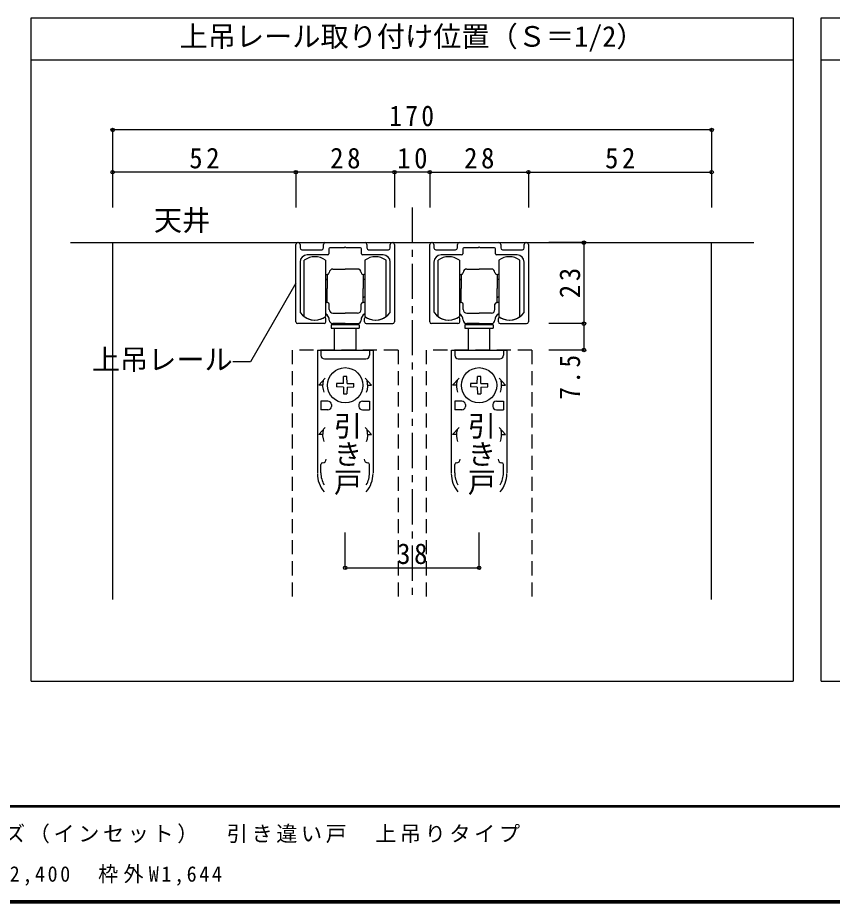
# Model space of a CAD drawing. Units: millimetres on the paper, enlarged 5 times, with parts at other scales. Extents: x -973 to 977, y -718 to 696.
# Drawn here: x -592 to -14, y -701 to -72 of the extents above; entities that cross this region are included whole.
import ezdxf
from ezdxf.enums import TextEntityAlignment as Align

# ---------------------------------------------------------------- set-up
doc = ezdxf.new("R2010")
doc.units = ezdxf.units.MM
doc.header["$LTSCALE"] = 5
doc.header["$PDMODE"] = 32
doc.header["$PDSIZE"] = 2.5
doc.linetypes.add('CHAIN1', pattern=[8, 5, -1, 1, -1])
doc.linetypes.add('DASHED2', pattern=[3, 2, -1])
for name, color, linetype in [('0-A_文字', 3, 'Continuous'), ('1-1_通り芯', 4, 'CHAIN1'), ('1-3_仕上げ', 2, 'Continuous'), ('1-4_枠', 3, 'Continuous'), ('1-6_扉', 7, 'DASHED2'), ('1-7_金物', 7, 'Continuous'), ('1-A_文字', 7, 'Continuous'), ('1-B_寸法', 7, 'Continuous'), ('F-1_枠', 6, 'Continuous'), ('F-A_文字', 7, 'Continuous')]:
    doc.layers.add(name, color=color, linetype=linetype)
doc.styles.add('@ＭＳ ゴシック', font='')
doc.styles.add('ＭＳ ゴシック', font='')
doc.styles.get('@ＭＳ ゴシック').set_extended_font_data('@MS Gothic')
doc.styles.get('ＭＳ ゴシック').set_extended_font_data('MS Gothic')

msp = doc.modelspace()

# ---------------------------------------------------------------- linework, layer by layer
at = {"layer": '0-A_文字'}
for p, q in [((-42.203, -72.116), (-42.203, -543.141)), ((-22.203, -543.141), (-22.203, -72.116)), ((-22.203, -72.116), (518.284, -72.116)), ((-582.69, -102.116), (-42.203, -102.116)), ((-22.203, -102.116), (518.284, -102.116)), ((-582.69, -543.141), (-42.203, -543.141)), ((-22.203, -543.141), (518.284, -543.141))]:
    msp.add_line(p, q, dxfattribs=at)
msp.add_lwpolyline([(-582.69, -543.141), (-582.69, -72.116), (-42.203, -72.116)], dxfattribs=at)
at = {"layer": '1-1_通り芯'}
msp.add_line((-312.447, -206.808), (-312.447, -485.059), dxfattribs=at)
at = {"layer": '1-3_仕上げ'}
msp.add_line((-554.947, -231.808), (-69.947, -231.808), dxfattribs=at)
at = {"layer": '1-4_枠'}
for p, q in [((-524.947, -231.808), (-524.947, -485.059)), ((-99.947, -485.059), (-99.947, -231.808))]:
    msp.add_line(p, q, dxfattribs=at)
at = {"layer": '1-6_扉'}
for p, q in [((-322.447, -308.058), (-322.447, -485.059)), ((-227.447, -308.058), (-227.447, -485.059))]:
    msp.add_line(p, q, dxfattribs=at)
for points in [[(-322.447, -308.058), (-397.447, -308.058), (-397.447, -485.059)], [(-227.447, -308.058), (-302.447, -308.058), (-302.447, -485.059)]]:
    msp.add_lwpolyline(points, dxfattribs=at)
at = {"layer": '1-7_金物'}
for p, q in [((-393.697, -231.808), (-393.197, -231.808)), ((-374.072, -231.808), (-345.822, -231.808)), ((-326.697, -231.808), (-326.197, -231.808)), ((-298.697, -231.808), (-298.197, -231.808)), ((-279.072, -231.808), (-250.822, -231.808)), ((-231.697, -231.808), (-231.197, -231.808)), ((-394.947, -288.058), (-394.947, -233.058)), ((-391.947, -233.058), (-391.947, -235.558)), ((-390.697, -236.808), (-376.572, -236.808)), ((-375.322, -235.558), (-375.322, -233.058)), ((-371.572, -236.308), (-371.572, -239.808)), ((-360.697, -235.558), (-370.822, -235.558)), ((-359.947, -234.808), (-360.697, -235.558)), ((-359.197, -235.558), (-359.947, -234.808)), ((-349.072, -235.558), (-359.197, -235.558)), ((-348.322, -239.808), (-348.322, -236.308)), ((-344.572, -233.058), (-344.572, -235.558)), ((-343.322, -236.808), (-329.197, -236.808)), ((-327.947, -235.558), (-327.947, -233.058)), ((-324.947, -233.058), (-324.947, -288.058)), ((-299.947, -288.058), (-299.947, -233.058)), ((-296.947, -233.058), (-296.947, -235.558)), ((-295.697, -236.808), (-281.572, -236.808)), ((-280.322, -235.558), (-280.322, -233.058)), ((-276.572, -236.308), (-276.572, -239.808)), ((-265.697, -235.558), (-275.822, -235.558)), ((-264.947, -234.808), (-265.697, -235.558)), ((-264.197, -235.558), (-264.947, -234.808)), ((-254.072, -235.558), (-264.197, -235.558)), ((-253.322, -239.808), (-253.322, -236.308)), ((-249.572, -233.058), (-249.572, -235.558)), ((-248.322, -236.808), (-234.197, -236.808)), ((-232.947, -235.558), (-232.947, -233.058)), ((-229.947, -233.058), (-229.947, -288.058)), ((-388.947, -284.308), (-388.947, -244.308)), ((-372.322, -240.558), (-386.947, -240.558)), ((-373.947, -244.308), (-373.947, -264.308)), ((-332.947, -240.558), (-347.572, -240.558)), ((-345.947, -244.308), (-345.947, -264.308)), ((-330.947, -284.308), (-330.947, -244.308)), ((-293.947, -284.308), (-293.947, -244.308)), ((-277.322, -240.558), (-291.947, -240.558)), ((-278.947, -244.308), (-278.947, -264.308)), ((-237.947, -240.558), (-252.572, -240.558)), ((-250.947, -244.308), (-250.947, -264.308)), ((-235.947, -284.308), (-235.947, -244.308)), ((-391.947, -245.558), (-391.947, -280.866)), ((-368.697, -250.558), (-359.947, -250.558)), ((-351.197, -250.558), (-359.947, -250.558)), ((-327.947, -280.866), (-327.947, -245.558)), ((-296.947, -245.558), (-296.947, -280.866)), ((-273.697, -250.558), (-264.947, -250.558)), ((-256.197, -250.558), (-264.947, -250.558)), ((-232.947, -280.866), (-232.947, -245.558)), ((-373.947, -254.308), (-373.197, -254.308)), ((-372.697, -254.808), (-373.197, -254.308)), ((-373.197, -258.058), (-372.697, -257.558)), ((-372.447, -254.308), (-372.697, -254.308)), ((-372.697, -254.308), (-372.697, -264.308)), ((-347.447, -254.308), (-347.197, -254.308)), ((-347.197, -254.808), (-346.697, -254.308)), ((-347.197, -254.308), (-347.197, -264.308)), ((-346.697, -258.058), (-347.197, -257.558)), ((-345.947, -254.308), (-346.697, -254.308)), ((-278.947, -254.308), (-278.197, -254.308)), ((-277.697, -254.808), (-278.197, -254.308)), ((-278.197, -258.058), (-277.697, -257.558)), ((-277.447, -254.308), (-277.697, -254.308)), ((-277.697, -254.308), (-277.697, -264.308)), ((-252.447, -254.308), (-252.197, -254.308)), ((-252.197, -254.808), (-251.697, -254.308)), ((-252.197, -254.308), (-252.197, -264.308)), ((-251.697, -258.058), (-252.197, -257.558)), ((-250.947, -254.308), (-251.697, -254.308)), ((-373.947, -258.058), (-372.697, -258.058)), ((-345.947, -258.058), (-347.197, -258.058)), ((-278.947, -258.058), (-277.697, -258.058)), ((-250.947, -258.058), (-252.197, -258.058)), ((-373.947, -264.308), (-373.947, -284.308)), ((-372.697, -274.308), (-372.697, -264.308)), ((-347.197, -274.308), (-347.197, -264.308)), ((-345.947, -264.308), (-345.947, -284.308)), ((-278.947, -264.308), (-278.947, -284.308)), ((-277.697, -274.308), (-277.697, -264.308)), ((-252.197, -274.308), (-252.197, -264.308)), ((-250.947, -264.308), (-250.947, -284.308)), ((-373.947, -270.558), (-372.697, -270.558)), ((-373.947, -274.308), (-373.197, -274.308)), ((-372.697, -271.058), (-373.197, -270.558)), ((-372.697, -273.808), (-373.197, -274.308)), ((-372.447, -274.308), (-372.697, -274.308)), ((-371.197, -279.308), (-371.197, -275.558)), ((-348.697, -279.308), (-348.697, -275.558)), ((-347.447, -274.308), (-347.197, -274.308)), ((-345.947, -270.558), (-347.197, -270.558)), ((-347.197, -271.058), (-346.697, -270.558)), ((-347.197, -273.808), (-346.697, -274.308)), ((-345.947, -274.308), (-346.697, -274.308)), ((-278.947, -270.558), (-277.697, -270.558)), ((-278.947, -274.308), (-278.197, -274.308)), ((-277.697, -271.058), (-278.197, -270.558)), ((-277.697, -273.808), (-278.197, -274.308)), ((-277.447, -274.308), (-277.697, -274.308)), ((-276.197, -279.308), (-276.197, -275.558)), ((-253.697, -279.308), (-253.697, -275.558)), ((-252.447, -274.308), (-252.197, -274.308)), ((-250.947, -270.558), (-252.197, -270.558)), ((-252.197, -271.058), (-251.697, -270.558)), ((-252.197, -273.808), (-251.697, -274.308)), ((-250.947, -274.308), (-251.697, -274.308)), ((-368.697, -281.808), (-359.947, -281.808)), ((-351.197, -281.808), (-359.947, -281.808)), ((-273.697, -281.808), (-264.947, -281.808)), ((-256.197, -281.808), (-264.947, -281.808)), ((-373.697, -288.058), (-373.697, -285.558)), ((-346.197, -288.058), (-346.197, -285.558)), ((-278.697, -288.058), (-278.697, -285.558)), ((-251.197, -288.058), (-251.197, -285.558)), ((-374.947, -289.308), (-393.697, -289.308)), ((-369.947, -292.558), (-349.947, -292.558)), ((-359.947, -289.308), (-368.697, -289.308)), ((-367.447, -289.308), (-367.447, -290.058)), ((-367.447, -308.058), (-367.447, -292.558)), ((-359.947, -289.308), (-351.197, -289.308)), ((-352.447, -289.308), (-352.447, -290.058)), ((-352.447, -292.558), (-352.447, -308.058)), ((-349.947, -290.058), (-349.947, -292.558)), ((-344.947, -289.308), (-326.197, -289.308)), ((-279.947, -289.308), (-298.697, -289.308)), ((-274.947, -292.558), (-254.947, -292.558)), ((-264.947, -289.308), (-273.697, -289.308)), ((-272.447, -289.308), (-272.447, -290.058)), ((-272.447, -308.058), (-272.447, -292.558)), ((-264.947, -289.308), (-256.197, -289.308)), ((-257.447, -289.308), (-257.447, -290.058)), ((-257.447, -292.558), (-257.447, -308.058)), ((-254.947, -290.058), (-254.947, -292.558)), ((-249.947, -289.308), (-231.197, -289.308)), ((-379.695, -308.058), (-379.695, -395.308)), ((-379.588, -308.058), (-340.088, -308.058)), ((-377.195, -308.058), (-377.195, -311.808)), ((-342.695, -308.058), (-342.695, -311.808)), ((-340.195, -308.058), (-340.195, -395.308)), ((-284.695, -308.058), (-284.695, -395.308)), ((-284.588, -308.058), (-245.088, -308.058)), ((-282.195, -308.058), (-282.195, -311.808)), ((-247.695, -308.058), (-247.695, -311.808)), ((-245.195, -308.058), (-245.195, -395.308)), ((-374.695, -314.308), (-345.195, -314.308)), ((-279.695, -314.308), (-250.195, -314.308)), ((-374.087, -328.058), (-378.695, -333.058)), ((-375.945, -333.058), (-378.695, -333.058)), ((-361.244, -331.759), (-366.07, -331.843)), ((-366.07, -331.843), (-366.07, -334.273)), ((-361.244, -331.759), (-361.16, -326.933)), ((-358.73, -326.933), (-361.16, -326.933)), ((-358.645, -331.759), (-358.73, -326.933)), ((-358.645, -331.759), (-353.82, -331.843)), ((-353.82, -334.273), (-353.82, -331.843)), ((-345.803, -328.058), (-341.195, -333.058)), ((-343.945, -333.058), (-341.195, -333.058)), ((-279.087, -328.058), (-283.695, -333.058)), ((-280.945, -333.058), (-283.695, -333.058)), ((-266.244, -331.759), (-271.07, -331.843)), ((-271.07, -331.843), (-271.07, -334.273)), ((-266.244, -331.759), (-266.16, -326.933)), ((-263.73, -326.933), (-266.16, -326.933)), ((-263.645, -331.759), (-263.73, -326.933)), ((-263.645, -331.759), (-258.82, -331.843)), ((-258.82, -334.273), (-258.82, -331.843)), ((-250.803, -328.058), (-246.195, -333.058)), ((-248.945, -333.058), (-246.195, -333.058)), ((-361.244, -334.358), (-366.07, -334.273)), ((-361.244, -334.358), (-361.16, -339.183)), ((-361.16, -339.183), (-358.73, -339.183)), ((-358.645, -334.358), (-358.73, -339.183)), ((-358.645, -334.358), (-353.82, -334.273)), ((-266.244, -334.358), (-271.07, -334.273)), ((-266.244, -334.358), (-266.16, -339.183)), ((-266.16, -339.183), (-263.73, -339.183)), ((-263.645, -334.358), (-263.73, -339.183)), ((-263.645, -334.358), (-258.82, -334.273)), ((-372.195, -344.308), (-377.195, -344.308)), ((-377.195, -344.308), (-377.195, -350.558)), ((-277.195, -344.308), (-282.195, -344.308)), ((-282.195, -344.308), (-282.195, -350.558)), ((-372.195, -350.558), (-377.195, -350.558)), ((-369.695, -346.808), (-369.695, -348.058)), ((-350.195, -346.808), (-350.195, -348.058)), ((-347.695, -350.558), (-342.695, -350.558)), ((-277.195, -350.558), (-282.195, -350.558)), ((-274.695, -346.808), (-274.695, -348.058)), ((-255.195, -346.808), (-255.195, -348.058)), ((-252.695, -350.558), (-247.695, -350.558)), ((-374.087, -363.058), (-378.695, -368.058)), ((-345.803, -363.058), (-341.195, -368.058)), ((-279.087, -363.058), (-283.695, -368.058)), ((-250.803, -363.058), (-246.195, -368.058)), ((-375.945, -368.058), (-378.695, -368.058)), ((-343.945, -368.058), (-341.195, -368.058)), ((-280.945, -368.058), (-283.695, -368.058)), ((-248.945, -368.058), (-246.195, -368.058)), ((-377.195, -395.308), (-377.195, -389.308)), ((-342.695, -395.308), (-342.695, -389.308)), ((-282.195, -395.308), (-282.195, -389.308)), ((-247.695, -395.308), (-247.695, -389.308))]:
    msp.add_line(p, q, dxfattribs=at)
for points in [[(-349.947, -290.058), (-369.947, -290.058), (-369.947, -292.558)], [(-254.947, -290.058), (-274.947, -290.058), (-274.947, -292.558)], [(-347.695, -344.308), (-342.695, -344.308), (-342.695, -350.558)], [(-252.695, -344.308), (-247.695, -344.308), (-247.695, -350.558)]]:
    msp.add_lwpolyline(points, dxfattribs=at)
for centre in [(-359.945, -333.058), (-264.945, -333.058)]:
    msp.add_circle(centre, 12.5, dxfattribs=at)
for centre, radius, start, end in [((-393.697, -233.058), 1.25, 90, 180), ((-393.197, -233.058), 1.25, 360, 90), ((-374.072, -233.058), 1.25, 90, 180), ((-345.822, -233.058), 1.25, 0, 90), ((-326.697, -233.058), 1.25, 90, 180), ((-326.197, -233.058), 1.25, 0, 90), ((-298.697, -233.058), 1.25, 90, 180), ((-298.197, -233.058), 1.25, 360, 90), ((-279.072, -233.058), 1.25, 90, 180), ((-250.822, -233.058), 1.25, 0, 90), ((-231.697, -233.058), 1.25, 90, 180), ((-231.197, -233.058), 1.25, 0, 90), ((-390.697, -235.558), 1.25, 180, 270), ((-376.572, -235.558), 1.25, 270, 0), ((-370.822, -236.308), 0.75, 90, 180), ((-349.072, -236.308), 0.75, 0, 90), ((-343.322, -235.558), 1.25, 180, 270), ((-329.197, -235.558), 1.25, 270, 360), ((-295.697, -235.558), 1.25, 180, 270), ((-281.572, -235.558), 1.25, 270, 0), ((-275.822, -236.308), 0.75, 90, 180), ((-254.072, -236.308), 0.75, 0, 90), ((-248.322, -235.558), 1.25, 180, 270), ((-234.197, -235.558), 1.25, 270, 360), ((-386.947, -245.558), 5, 90, 180), ((-381.447, -254.308), 12.5, 53.1301, 126.8699), ((-372.322, -239.808), 0.75, 270, 360), ((-347.572, -239.808), 0.75, 180, 270), ((-338.447, -254.308), 12.5, 53.1301, 126.8699), ((-332.947, -245.558), 5, 0, 90), ((-291.947, -245.558), 5, 90, 180), ((-286.447, -254.308), 12.5, 53.1301, 126.8699), ((-277.322, -239.808), 0.75, 270, 360), ((-252.572, -239.808), 0.75, 180, 270), ((-243.447, -254.308), 12.5, 53.1301, 126.8699), ((-237.947, -245.558), 5, 0, 90), ((-368.697, -253.058), 2.5, 90, 180), ((-351.197, -253.058), 2.5, 0, 90), ((-273.697, -253.058), 2.5, 90, 180), ((-256.197, -253.058), 2.5, 0, 90), ((-372.447, -253.058), 1.25, 270, 0), ((-347.447, -253.058), 1.25, 180, 270), ((-277.447, -253.058), 1.25, 270, 0), ((-252.447, -253.058), 1.25, 180, 270), ((-372.447, -275.558), 1.25, 0, 90), ((-347.447, -275.558), 1.25, 90, 180), ((-277.447, -275.558), 1.25, 0, 90), ((-252.447, -275.558), 1.25, 90, 180), ((-391.197, -280.866), 0.75, 180, 213.92311), ((-381.447, -274.308), 12.5, 213.92311, 301.89079), ((-376.197, -286.808), 5, 0, 63.25632), ((-368.697, -279.308), 2.5, 180, 270), ((-351.197, -279.308), 2.5, 270, 0), ((-343.697, -286.808), 5, 116.74368, 180), ((-338.447, -274.308), 12.5, 238.10921, 326.07689), ((-328.697, -280.866), 0.75, 326.07689, 360), ((-296.197, -280.866), 0.75, 180, 213.92311), ((-286.447, -274.308), 12.5, 213.92311, 301.89079), ((-281.197, -286.808), 5, 0, 63.25632), ((-273.697, -279.308), 2.5, 180, 270), ((-256.197, -279.308), 2.5, 270, 0), ((-248.697, -286.808), 5, 116.74368, 180), ((-243.447, -274.308), 12.5, 238.10921, 326.07689), ((-233.697, -280.866), 0.75, 326.07689, 360), ((-393.697, -288.058), 1.25, 180, 270), ((-381.447, -274.308), 12.5, 233.1301, 306.8699), ((-374.947, -288.058), 1.25, 270, 0), ((-374.447, -285.558), 0.75, 360, 121.89079), ((-368.697, -286.808), 2.5, 180, 270), ((-351.197, -286.808), 2.5, 270, 0), ((-345.447, -285.558), 0.75, 58.10921, 180), ((-344.947, -288.058), 1.25, 180, 270), ((-338.447, -274.308), 12.5, 233.1301, 306.8699), ((-326.197, -288.058), 1.25, 270, 0), ((-298.697, -288.058), 1.25, 180, 270), ((-286.447, -274.308), 12.5, 233.1301, 306.8699), ((-279.947, -288.058), 1.25, 270, 0), ((-279.447, -285.558), 0.75, 360, 121.89079), ((-273.697, -286.808), 2.5, 180, 270), ((-256.197, -286.808), 2.5, 270, 0), ((-250.447, -285.558), 0.75, 58.10921, 180), ((-249.947, -288.058), 1.25, 180, 270), ((-243.447, -274.308), 12.5, 233.1301, 306.8699), ((-231.197, -288.058), 1.25, 270, 0), ((-374.695, -311.808), 2.5, 180, 270), ((-345.195, -311.808), 2.5, 270, 0), ((-279.695, -311.808), 2.5, 180, 270), ((-250.195, -311.808), 2.5, 270, 0), ((-359.945, -333.058), 16, 167.82427, 198.20996), ((-359.945, -333.058), 16, 341.79004, 12.17573), ((-264.945, -333.058), 16, 167.82427, 198.20996), ((-264.945, -333.058), 16, 341.79004, 12.17573), ((-372.195, -346.808), 2.5, 0, 90), ((-347.695, -346.808), 2.5, 90, 180), ((-277.195, -346.808), 2.5, 0, 90), ((-252.695, -346.808), 2.5, 90, 180), ((-372.195, -348.058), 2.5, 270, 0), ((-347.695, -348.058), 2.5, 180, 270), ((-277.195, -348.058), 2.5, 270, 0), ((-252.695, -348.058), 2.5, 180, 270), ((-359.945, -368.058), 16, 167.82427, 198.20996), ((-359.945, -368.058), 16, 341.79004, 12.17573), ((-264.945, -368.058), 16, 167.82427, 198.20996), ((-264.945, -368.058), 16, 341.79004, 12.17573), ((-375.945, -389.308), 1.25, 90, 180), ((-375.945, -385.558), 2.5, 270, 0), ((-343.945, -385.558), 2.5, 180, 270), ((-343.945, -389.308), 1.25, 0, 90), ((-280.945, -389.308), 1.25, 90, 180), ((-280.945, -385.558), 2.5, 270, 0), ((-248.945, -385.558), 2.5, 180, 270), ((-248.945, -389.308), 1.25, 0, 90), ((-359.945, -395.808), 19.75, 180, 220.57136), ((-359.945, -395.308), 17.25, 180, 209.57818), ((-359.945, -395.308), 17.25, 330.3945, 0), ((-359.945, -395.808), 19.75, 319.41052, 0), ((-264.945, -395.808), 19.75, 180, 220.57136), ((-264.945, -395.308), 17.25, 180, 209.57818), ((-264.945, -395.308), 17.25, 330.3945, 0), ((-264.945, -395.808), 19.75, 319.41052, 0)]:
    msp.add_arc(centre, radius, start, end, dxfattribs=at)
at = {"layer": '1-A_文字'}
msp.add_lwpolyline([(-394.947, -260.558), (-427.239, -316.489), (-439.739, -316.489)], dxfattribs=at)
at = {"layer": '1-B_寸法', "color": 4}
for p, q in [((-524.947, -151.808), (-524.947, -206.808)), ((-99.947, -151.808), (-524.947, -151.808)), ((-99.947, -151.808), (-99.947, -206.808)), ((-394.947, -181.808), (-524.947, -181.808)), ((-324.947, -181.808), (-394.947, -181.808)), ((-394.947, -181.808), (-394.947, -206.808)), ((-299.947, -181.808), (-324.947, -181.808)), ((-324.947, -181.808), (-324.947, -206.808)), ((-299.947, -181.808), (-229.947, -181.808)), ((-299.947, -181.808), (-299.947, -206.808)), ((-229.947, -181.808), (-229.947, -206.808)), ((-229.947, -181.808), (-99.947, -181.808)), ((-190.572, -231.808), (-215.572, -231.808)), ((-190.572, -231.808), (-190.572, -289.308)), ((-190.572, -289.308), (-215.572, -289.308)), ((-190.572, -289.308), (-190.572, -308.058)), ((-190.572, -308.058), (-215.572, -308.058)), ((-359.947, -462.694), (-359.947, -437.694)), ((-264.947, -462.694), (-264.947, -437.694)), ((-359.947, -462.694), (-264.947, -462.694))]:
    msp.add_line(p, q, dxfattribs=at)
at = {"layer": '1-B_寸法'}
for p in [(-524.947, -151.808), (-99.947, -151.808), (-524.947, -181.808), (-394.947, -181.808), (-324.947, -181.808), (-299.947, -181.808), (-229.947, -181.808), (-99.947, -181.808), (-190.572, -231.808), (-190.572, -289.308), (-190.572, -308.058), (-359.947, -462.694), (-264.947, -462.694)]:
    msp.add_point(p, dxfattribs=at)
at = {"layer": 'F-1_枠'}
for p, q in [((976.653, -631.667), (-973.347, -631.667)), ((976.653, -632.5), (-973.347, -632.5)), ((976.653, -699.167), (-973.347, -699.167)), ((976.653, -700), (-973.347, -700)), ((976.653, -700.833), (-973.347, -700.833))]:
    msp.add_line(p, q, dxfattribs=at)

# ---------------------------------------------------------------- texts
at = {"layer": '0-A_文字', "color": 7, "style": 'ＭＳ ゴシック'}
msp.add_text('上吊レール取り付け位置（Ｓ＝1/2）', height=14.66, dxfattribs=at).set_placement((-477.447, -97.116), align=Align.BOTTOM_LEFT)
at = {"layer": '1-A_文字', "style": 'ＭＳ ゴシック'}
for s, p in [('天井', (-495.71, -227.651)), ('上吊レール', (-539.739, -326.489))]:
    msp.add_text(s, height=14.66, dxfattribs=at).set_placement(p, align=Align.BOTTOM_LEFT)
at = {"layer": '1-A_文字', "style": '@ＭＳ ゴシック'}
for p in [(-369.947, -351.74), (-274.947, -351.74)]:
    msp.add_text('引き戸', height=14.66, rotation=270, dxfattribs=at).set_placement(p, align=Align.BOTTOM_LEFT)
at = {"layer": '1-B_寸法', "char_height": 14.66, "attachment_point": 7, "style": 'ＭＳ ゴシック'}
for s, insert in [('\\T1.27;\\W0.9;170', (-328.697, -149.308)), ('\\T1.27;\\W0.95;52', (-470.572, -179.308)), ('\\T1.27;\\W0.95;28', (-370.572, -179.308)), ('\\T1.27;\\W0.95;10', (-323.072, -179.308)), ('\\T1.27;\\W0.95;28', (-275.572, -179.308)), ('\\T1.27;\\W0.95;52', (-175.572, -179.308)), ('\\T1.27;\\W0.95;38', (-323.072, -460.194))]:
    msp.add_mtext(s, dxfattribs=dict(at, insert=insert))
at = {"layer": '1-B_寸法', "char_height": 14.66, "attachment_point": 7, "rotation": 90, "style": 'ＭＳ ゴシック'}
for s, insert in [('\\T1.27;\\W0.95;23', (-193.072, -271.183)), ('\\T1.27;\\W0.9;7.5', (-193.072, -343.298))]:
    msp.add_mtext(s, dxfattribs=dict(at, insert=insert))
at = {"layer": 'F-A_文字', "char_height": 11, "attachment_point": 7, "style": 'ＭＳ ゴシック'}
for s, insert in [('\\T1.17;ドレタス\u3000天井ジャストシリーズ（インセット）\u3000引き違い戸\u3000上吊りタイプ', (-847.759, -658.333)), ('\\T1.26;\\W0.95;固定枠170巾\u3000枠外H2,400\u3000枠外W1,644', (-759.512, -688.333))]:
    msp.add_mtext(s, dxfattribs=dict(at, insert=insert))

doc.saveas('drawing.dxf')
